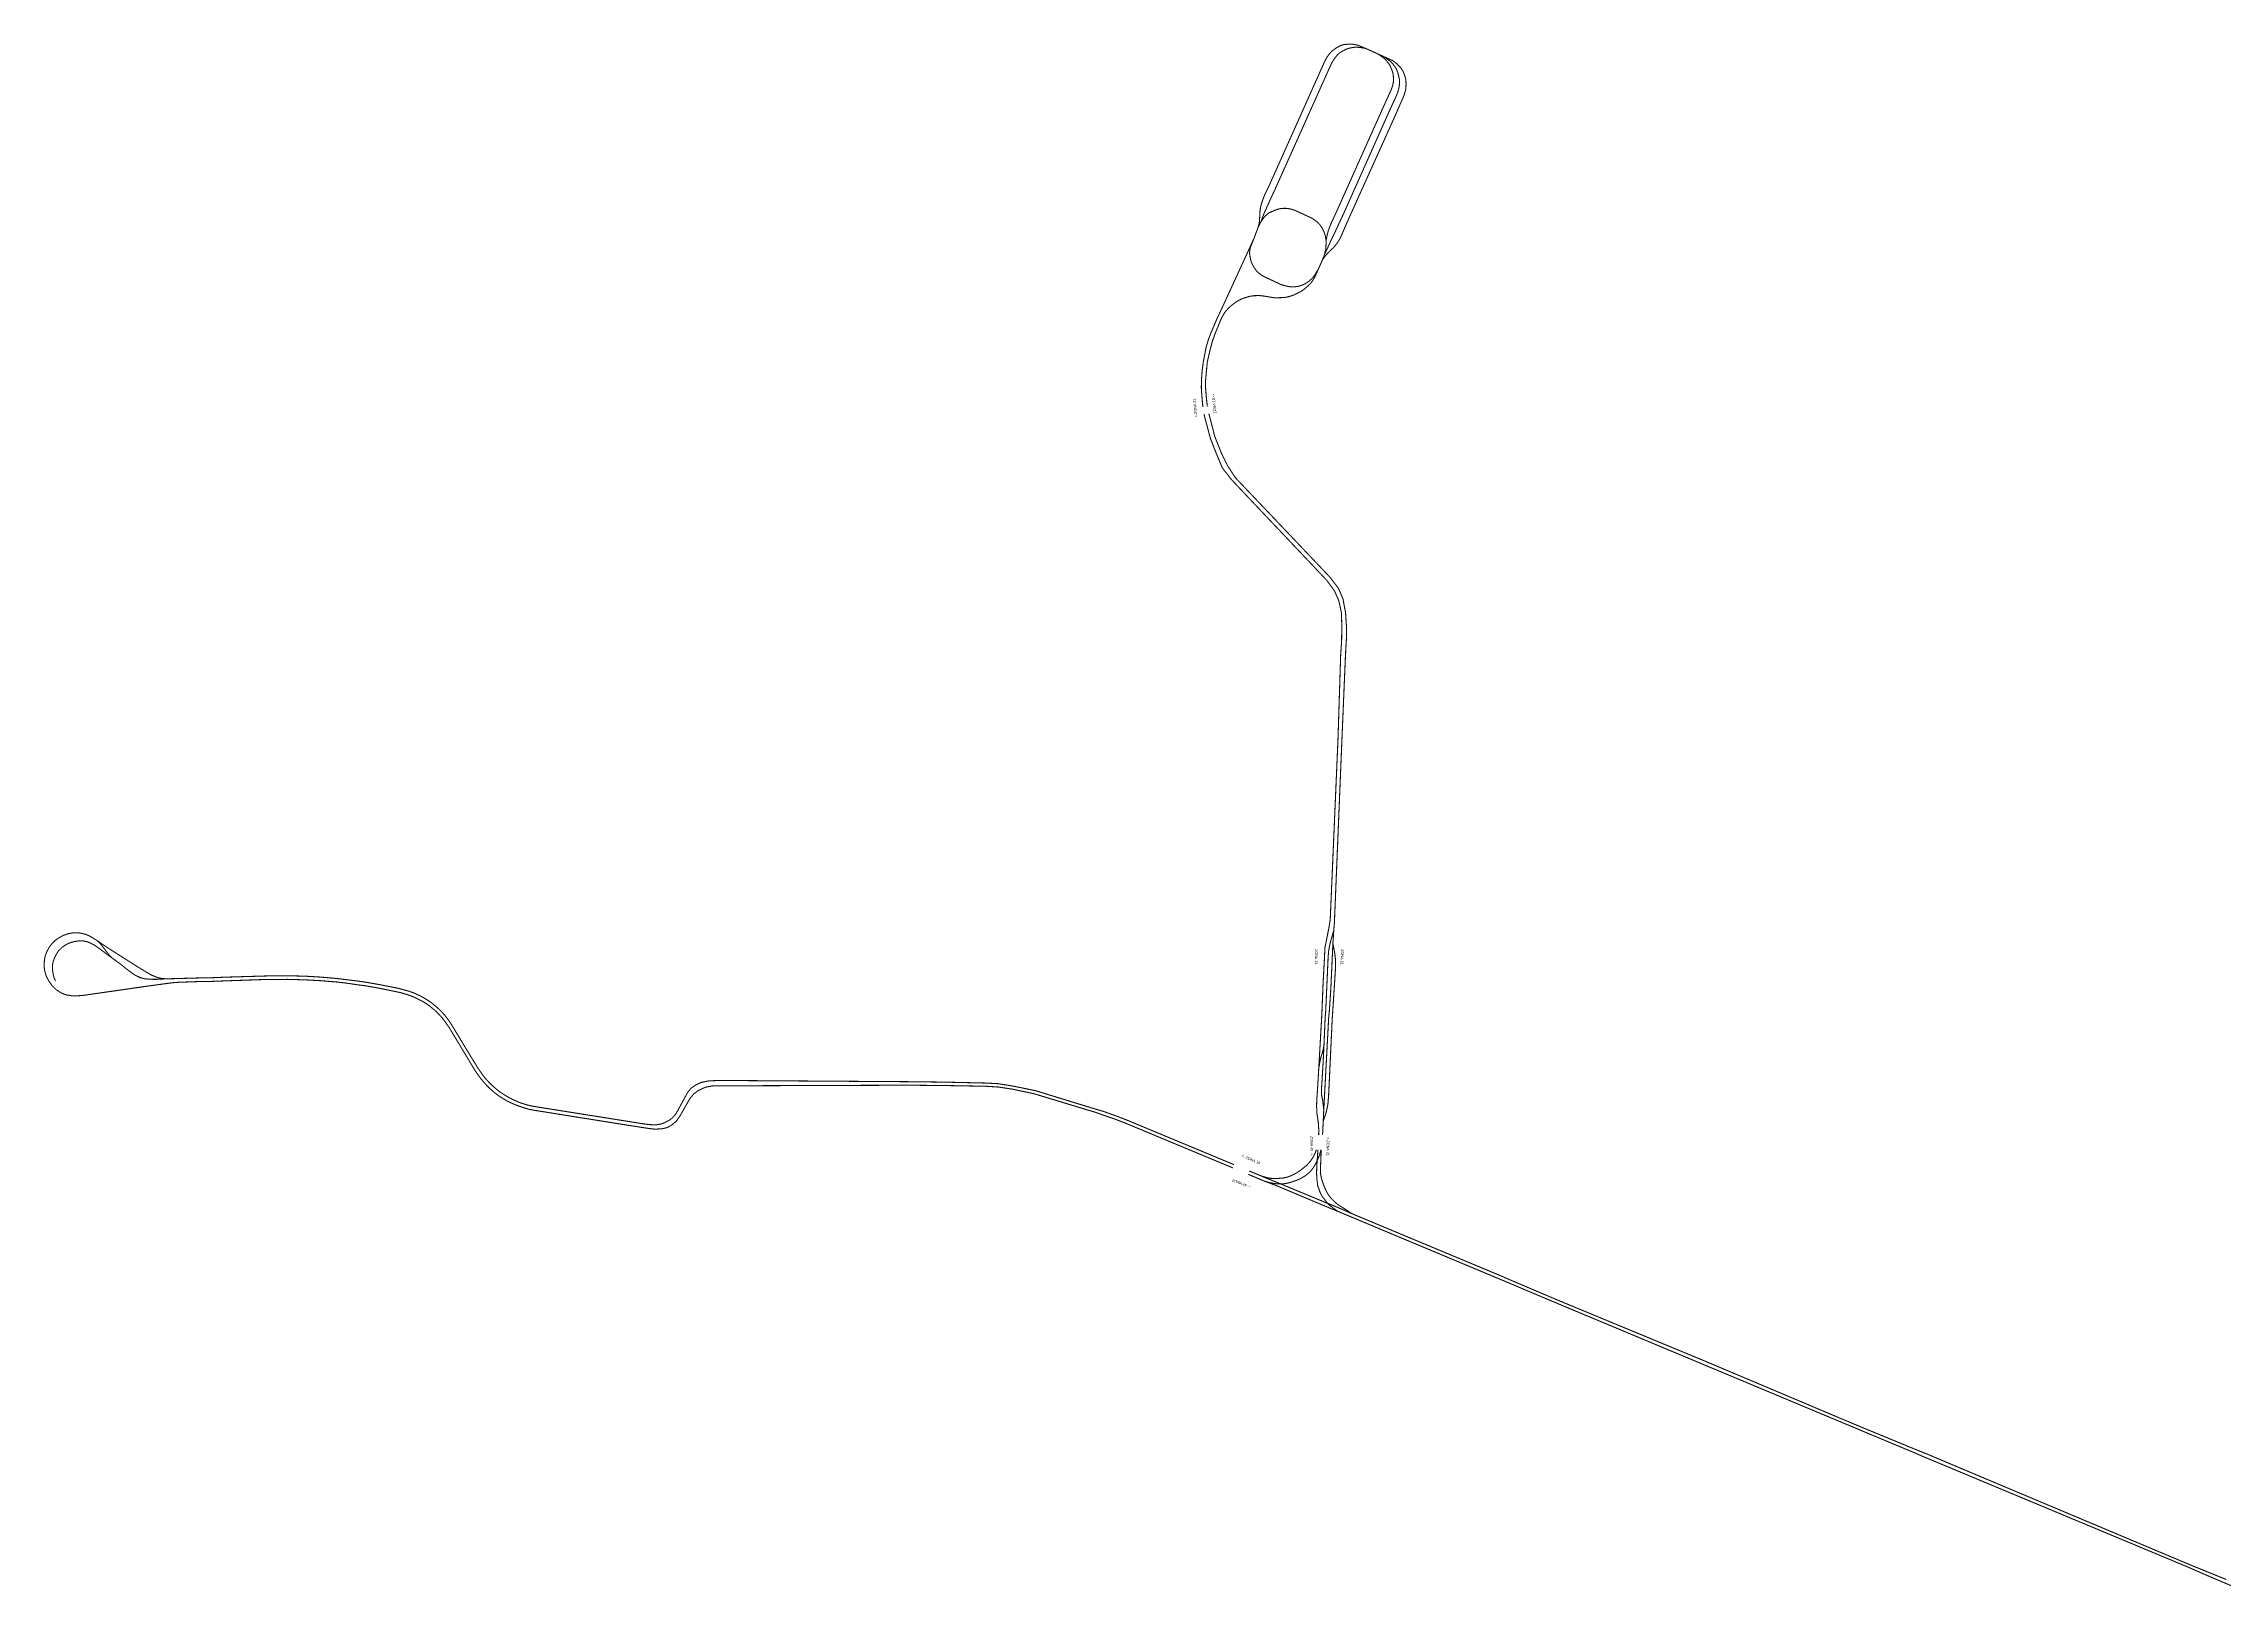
# Model space of a CAD drawing. Extents: x 1390859 to 1402934, y 4985335 to 4998118.
# Drawn here: x 1391682 to 1393736, y 4994866 to 4996339 of the extents above; entities that cross this region are included whole.
import ezdxf

# ---------------------------------------------------------------- set-up
doc = ezdxf.new("R2010")
doc.units = 0
doc.layers.add('Divisori', color=6, linetype='Continuous', lineweight=9)
for name, color, linetype in [('Zona10', 7, 'Continuous'), ('Zona18', 7, 'Continuous'), ('Zona21', 7, 'Continuous'), ('Zona49', 7, 'Continuous')]:
    doc.layers.add(name, color=color, linetype=linetype)
doc.styles.add('ARIAL', font='arial.ttf')

msp = doc.modelspace()

# ---------------------------------------------------------------- linework, layer by layer
at = {"layer": 'Zona10', "color": 3, "const_width": 1}
for points in [[(1392802.9, 4995282.6), (1392707, 4995322.5), (1392703, 4995324.2), (1392692.1, 4995328.4), (1392680.6, 4995332.5), (1392672.9, 4995334.8), (1392615.8, 4995352.3), (1392594.2, 4995356.7), (1392581.1, 4995358.8), (1392570.3, 4995359.4), (1392530.2, 4995360.3), (1392496.8, 4995360.7), (1392330.8, 4995361.8), (1392319.9, 4995361.9), (1392308.5, 4995361.5), (1392301.2, 4995360), (1392295.7, 4995357.4), (1392291.6, 4995354.4), (1392288.5, 4995350.6), (1392277.8, 4995331), (1392275.9, 4995328.6), (1392273.8, 4995326.3), (1392270.7, 4995324.1), (1392266, 4995321.7), (1392263, 4995320.8), (1392259.6, 4995320.2), (1392256.3, 4995320.1), (1392252.6, 4995320.3), (1392247.5, 4995320.9), (1392142.5, 4995337.6), (1392137.3, 4995338.8), (1392131, 4995340.8), (1392126, 4995342.9), (1392121.8, 4995344.9), (1392118, 4995347), (1392113, 4995350.2), (1392109.3, 4995352.9), (1392104.8, 4995356.8), (1392101.6, 4995359.9), (1392097.4, 4995364.5), (1392094.2, 4995368.9), (1392091.3, 4995373.1), (1392086.1, 4995381.4), (1392067.8, 4995411.7), (1392065, 4995416.3), (1392061.9, 4995420.6), (1392059.6, 4995423.6), (1392055.9, 4995427.5), (1392052.2, 4995431), (1392047.2, 4995435.1), (1392042.4, 4995438.3), (1392037.7, 4995441), (1392031.2, 4995444.1), (1392026.2, 4995445.9), (1392015.3, 4995448.8), (1391998.6, 4995452.1), (1391985.5, 4995454.4), (1391978.6, 4995455.4), (1391958.3, 4995457.9), (1391943.4, 4995459.2), (1391928.4, 4995460.1), (1391911.3, 4995460.5), (1391891.9, 4995460.3), (1391854.3, 4995459.2), (1391840.1, 4995458.6), (1391827.3, 4995458.4), (1391816.8, 4995458.1), (1391810.1, 4995457.9), (1391797.2, 4995457.6), (1391792.1, 4995458.1), (1391788.1, 4995459.3), (1391783.8, 4995461), (1391777.8, 4995464.5), (1391770.1, 4995469.2), (1391762.7, 4995473.9), (1391744.1, 4995485.7), (1391732.5, 4995493.5), (1391726.5, 4995497.3), (1391722.7, 4995499.1), (1391719.1, 4995500.2), (1391715, 4995500.9), (1391710.3, 4995501), (1391706.1, 4995500.3), (1391703.3, 4995499.5), (1391700.4, 4995498.4), (1391696.7, 4995496.4), (1391693, 4995493.8), (1391690, 4995490.9), (1391687, 4995487), (1391685.1, 4995483.3), (1391683.6, 4995479.4), (1391682.8, 4995475.3), (1391682.5, 4995471.3), (1391682.7, 4995467.3), (1391683.6, 4995462.9), (1391684.6, 4995459.9), (1391686.6, 4995456), (1391689.9, 4995451.3), (1391693.9, 4995447.3), (1391698.8, 4995444.2), (1391703.6, 4995442.4), (1391708.9, 4995441.6), (1391714.2, 4995441.6), (1391720, 4995442.1), (1391776.1, 4995450.2), (1391799.4, 4995453.4), (1391805.1, 4995454.1), (1391810.1, 4995454.4), (1391816.6, 4995454.6), (1391827.3, 4995455), (1391840.2, 4995455.2), (1391890.9, 4995457), (1391912.1, 4995457.1), (1391929, 4995456.6), (1391943.5, 4995455.8), (1391958, 4995454.6), (1391967.6, 4995453.5), (1391977.6, 4995452), (1391985.2, 4995451), (1391997.3, 4995448.9), (1392012.9, 4995445.7), (1392018.2, 4995444.6), (1392024.3, 4995442.8), (1392030.5, 4995440.5), (1392038.3, 4995436.7), (1392041.4, 4995434.8), (1392045.9, 4995431.7), (1392050.6, 4995427.8), (1392054.6, 4995423.9), (1392057.4, 4995420.7), (1392060.7, 4995416.3), (1392063.9, 4995411.7), (1392078.7, 4995387.2), (1392084.3, 4995377.8), (1392088.2, 4995371.4), (1392091.4, 4995366.7), (1392093.6, 4995363.7), (1392097.5, 4995359.1), (1392101.7, 4995354.8), (1392106.6, 4995350.4), (1392111.6, 4995346.7), (1392117.5, 4995343.1), (1392122, 4995340.8), (1392127.7, 4995338.4), (1392133.3, 4995336.4), (1392139, 4995334.7), (1392145.2, 4995333.6), (1392229.6, 4995320.1), (1392246.9, 4995317.4), (1392252.2, 4995316.6), (1392255.3, 4995316.2), (1392258.3, 4995316), (1392261.5, 4995316.2), (1392264.5, 4995316.4), (1392267.5, 4995317), (1392269.9, 4995317.8), (1392274.2, 4995320.4), (1392277.8, 4995323.5), (1392281.3, 4995328.5), (1392290.6, 4995344.8), (1392294.2, 4995349.2), (1392298.7, 4995352.5), (1392305.4, 4995355.6), (1392312, 4995356.7), (1392319.9, 4995356.8), (1392496.6, 4995357.4), (1392530.1, 4995357.1), (1392569.4, 4995356.4), (1392580.7, 4995355.7), (1392594.2, 4995353.7), (1392614.9, 4995349.3), (1392664.6, 4995334.2), (1392672.1, 4995332), (1392679.6, 4995329.3), (1392691.1, 4995325.4), (1392702.1, 4995321.1), (1392801.9, 4995279.5)], [(1391746.9, 4995476.9), (1391733.4, 4995486.9), (1391730, 4995489.2), (1391726.5, 4995491.1), (1391723.2, 4995492.5), (1391719.4, 4995493.3), (1391715.7, 4995493.4), (1391711.3, 4995492.8), (1391707.3, 4995491.7), (1391703.4, 4995490), (1391700, 4995487.7), (1391696.2, 4995484.1), (1391693.6, 4995480.1), (1391691.7, 4995476), (1391690.7, 4995472.7), (1391690.3, 4995469.1), (1391690.5, 4995465.4), (1391691, 4995462.1), (1391691.7, 4995459.2), (1391693.2, 4995455.7)], [(1391746.9, 4995476.9), (1391743.8, 4995480), (1391739.7, 4995485.2), (1391738.1, 4995487.4), (1391735.9, 4995490.2), (1391732.5, 4995493.5)], [(1391797.2, 4995457.6), (1391788.1, 4995457.1), (1391781.9, 4995457.2), (1391776.8, 4995457.7), (1391772.7, 4995458.9), (1391767.2, 4995461.6), (1391761.6, 4995465.7), (1391753.7, 4995472), (1391746.9, 4995476.9)]]:
    msp.add_lwpolyline(points, dxfattribs=at)
at = {"layer": 'Zona18', "color": 3, "const_width": 1}
for points in [[(1392927, 4996334), (1392919.3, 4996337.1), (1392915.3, 4996337.9), (1392911.2, 4996338), (1392906.8, 4996337.7), (1392903.4, 4996336.8), (1392899, 4996334.3), (1392895.3, 4996331.6), (1392892.4, 4996328.4), (1392890.3, 4996325.4), (1392888.2, 4996321.4), (1392835.6, 4996203.7), (1392832.1, 4996196.7), (1392830.4, 4996192.3), (1392829.1, 4996188.7), (1392828, 4996184.5), (1392827.5, 4996181.5), (1392827.3, 4996177.4), (1392827.1, 4996174.2), (1392826.9, 4996170.3), (1392825.8, 4996165.9)], [(1392927, 4996334), (1392921.5, 4996334.9), (1392917.7, 4996335.2), (1392913.1, 4996334.6), (1392909.1, 4996333.5), (1392905.4, 4996331.6), (1392902.4, 4996329.8), (1392899.8, 4996327.3), (1392897.5, 4996324.3), (1392895.7, 4996321.4), (1392894.3, 4996318.9), (1392841.5, 4996201), (1392838.2, 4996194), (1392836.5, 4996190.2), (1392835, 4996186.8), (1392833.3, 4996183.1), (1392831.8, 4996179.9), (1392828.2, 4996170.5), (1392825.8, 4996165.9)], [(1392948.3, 4996272.9), (1392956.1, 4996289.9), (1392957.3, 4996293.2), (1392958.3, 4996296.9), (1392958.9, 4996301.4), (1392958.7, 4996305.2), (1392957.9, 4996308.6), (1392957.1, 4996311.6), (1392955.8, 4996314.7), (1392954.1, 4996317.4), (1392952, 4996320.1), (1392949.6, 4996322.3), (1392944, 4996326.3), (1392939.1, 4996328.5), (1392933.4, 4996331.1), (1392927, 4996334)], [(1392886.3, 4996134.9), (1392889.1, 4996138.8), (1392893, 4996143), (1392897, 4996146.6), (1392900.4, 4996151), (1392903, 4996155.3), (1392911.7, 4996175.2), (1392954.6, 4996270.3), (1392963.5, 4996290.7), (1392964.8, 4996296), (1392965, 4996300.3), (1392964.8, 4996304.6), (1392963.6, 4996308.8), (1392962.2, 4996312.4), (1392959.8, 4996316), (1392956.3, 4996319.5), (1392952.6, 4996322.4), (1392944, 4996326.3)], [(1392889.7, 4996152.8), (1392890.6, 4996157.8), (1392891.7, 4996162.1), (1392893, 4996165.7), (1392894.3, 4996168.9), (1392900, 4996181.3), (1392942.2, 4996275.7), (1392949.8, 4996292.5), (1392951.1, 4996295.3), (1392952.3, 4996298.8), (1392953, 4996302), (1392953.2, 4996305.3), (1392952.9, 4996308.8), (1392952.4, 4996311.7), (1392951.3, 4996314.4), (1392950, 4996317.7), (1392948.6, 4996319.8), (1392946.6, 4996322.5), (1392944.1, 4996324.8), (1392939.1, 4996328.5)], [(1392888.2, 4996139.9), (1392895.5, 4996155.6), (1392900.2, 4996165.5), (1392906.1, 4996178.2), (1392948.3, 4996272.9)], [(1392889.7, 4996152.8), (1392889, 4996157.4), (1392887.8, 4996161), (1392885.9, 4996164.9), (1392883.8, 4996168), (1392881.4, 4996170.5), (1392878.8, 4996172.5), (1392875.7, 4996174.4), (1392859.6, 4996181.8), (1392856.5, 4996182.7), (1392855.2, 4996182.9), (1392853.3, 4996183.3), (1392850.1, 4996183.4), (1392845.9, 4996183), (1392842.5, 4996182), (1392841.5, 4996181.6), (1392839, 4996180.5), (1392835.5, 4996178.8), (1392832.5, 4996176.3), (1392830.6, 4996174), (1392828.2, 4996170.5)], [(1392825.8, 4996165.9), (1392821.9, 4996155.3), (1392821.7, 4996154.8), (1392791.1, 4996088.2), (1392787.1, 4996079.8), (1392781.4, 4996066.4), (1392778.7, 4996059.3), (1392776.7, 4996052.4), (1392774.1, 4996038.9), (1392773, 4996030.7), (1392772.3, 4996021.1), (1392772.2, 4996014.1), (1392772.7, 4996006.8), (1392773.4, 4995998.9), (1392773.8, 4995996.3)], [(1392821.7, 4996154.8), (1392818.2, 4996146.1), (1392817.6, 4996141.8), (1392818.1, 4996137.5), (1392819.3, 4996132.5), (1392821.6, 4996128), (1392823.7, 4996125.1), (1392825.5, 4996123), (1392828.5, 4996120.7), (1392831.3, 4996119), (1392847.5, 4996111.5), (1392850.9, 4996110.5), (1392854, 4996109.7), (1392857.4, 4996109.4), (1392860.5, 4996109.5), (1392863.7, 4996109.9), (1392867.2, 4996111.1), (1392870.4, 4996112.5), (1392873.6, 4996114.8), (1392876.6, 4996117.4), (1392879.3, 4996121), (1392882.4, 4996126.1)], [(1392888.2, 4996139.9), (1392889.4, 4996145.2), (1392889.7, 4996149.9), (1392889.7, 4996152.8)], [(1392882.4, 4996126.1), (1392886.3, 4996134.9)], [(1392886.3, 4996134.9), (1392888.2, 4996139.9)], [(1392777.9, 4995996.7), (1392777.6, 4995999), (1392776.8, 4996006.8), (1392776.2, 4996014.5), (1392776.2, 4996021.3), (1392777, 4996030.1), (1392777.8, 4996038.5), (1392780.7, 4996051.2), (1392782.7, 4996058.3), (1392785, 4996064.9), (1392790.3, 4996077.9), (1392791.8, 4996081.1), (1392794.3, 4996085.3), (1392797.4, 4996089), (1392800.5, 4996091.8), (1392804.6, 4996095), (1392809.3, 4996097.7), (1392813.8, 4996099.3), (1392817.9, 4996100.5), (1392822.1, 4996101.1), (1392827.1, 4996101.2), (1392831.3, 4996100.7), (1392836.1, 4996099.9), (1392841, 4996099.1), (1392845.9, 4996099.2), (1392850.7, 4996099.4), (1392854.6, 4996100.2), (1392858.7, 4996101.5), (1392862.6, 4996103.3), (1392867.4, 4996105.9), (1392872.5, 4996110.1), (1392876, 4996113.8), (1392878.8, 4996118.1), (1392882.4, 4996126.1)]]:
    msp.add_lwpolyline(points, dxfattribs=at)
at = {"layer": 'Zona21', "color": 3, "const_width": 1}
for points in [[(1392774.7, 4995989.4), (1392780.7, 4995966.8), (1392786.3, 4995952.5), (1392792, 4995938.8), (1392801.1, 4995927.3), (1392890.4, 4995832.9), (1392897.6, 4995823), (1392901.7, 4995813.7), (1392904.1, 4995802.6), (1392904.5, 4995790.2), (1392904.3, 4995775.6), (1392903.4, 4995762.2), (1392900.9, 4995683.4), (1392893.6, 4995513.9), (1392892.4, 4995505.9), (1392890.6, 4995497), (1392889.6, 4995491.7), (1392888.6, 4995487.1), (1392888.2, 4995478.3), (1392886.7, 4995450), (1392885.8, 4995426.8), (1392885.5, 4995421), (1392882.8, 4995373.6), (1392881.7, 4995354.9), (1392880.9, 4995343.3), (1392880.8, 4995339.9), (1392880.7, 4995337.3), (1392881, 4995334.2), (1392881, 4995331.3), (1392882.1, 4995324.1), (1392882.4, 4995321.9), (1392882.5, 4995319.5), (1392882.8, 4995315.6), (1392882.7, 4995311.1), (1392882.7, 4995310.5)], [(1392886.4, 4995310.5), (1392886.4, 4995311.3), (1392887, 4995323.6), (1392887.5, 4995334.2), (1392892.1, 4995420.7), (1392892.7, 4995426.4), (1392894.2, 4995449.3), (1392896.1, 4995490.9), (1392896.9, 4995503.1), (1392897.5, 4995510.2), (1392904.6, 4995683.2), (1392907.9, 4995761.5), (1392908.8, 4995777.6), (1392908.9, 4995789.1), (1392908, 4995802.5), (1392905.6, 4995815.4), (1392901.5, 4995825.2), (1392892.9, 4995836.4), (1392804.2, 4995929.7), (1392796.5, 4995941.7), (1392791.2, 4995952.6), (1392784.9, 4995968.4), (1392779.3, 4995990.1)], [(1392887.5, 4995334.2), (1392886.4, 4995343.5), (1392885.5, 4995347.9), (1392885.3, 4995352.7), (1392886.8, 4995376.9), (1392887.7, 4995395.5), (1392888.8, 4995420.8), (1392889.3, 4995426.6), (1392891.6, 4995477.9), (1392892.1, 4995483.9), (1392892.8, 4995487.8), (1392893.5, 4995491.3), (1392894.5, 4995494.7), (1392896.9, 4995503.1)], [(1392887, 4995323.6), (1392889.9, 4995332.3), (1392891.4, 4995339.3), (1392892.1, 4995348.4), (1392895.5, 4995420.5), (1392895.9, 4995426.2), (1392898.5, 4995466.9), (1392898.6, 4995471.2), (1392898.6, 4995474.5), (1392898.2, 4995478.8), (1392897.7, 4995482.3), (1392896.1, 4995490.9)], [(1392882.8, 4995373.6), (1392884.5, 4995382.7), (1392886.9, 4995390.4), (1392887.7, 4995395.5)]]:
    msp.add_lwpolyline(points, dxfattribs=at)
at = {"layer": 'Zona49', "color": 3, "const_width": 1}
for points in [[(1392880.5, 4995296.6), (1392880.3, 4995295.8), (1392878.9, 4995292.5), (1392877.4, 4995289.5), (1392874.9, 4995285.8), (1392871.4, 4995281.9), (1392867.8, 4995279), (1392864.7, 4995276.6), (1392861.1, 4995274.3), (1392857.7, 4995272.6), (1392853.6, 4995270.9), (1392849.6, 4995270), (1392844.8, 4995269.6), (1392840.8, 4995269.5), (1392836, 4995269.8), (1392831.3, 4995271.1), (1392828.3, 4995272)], [(1392831.2, 4995267.2), (1392836.6, 4995265.6), (1392843.4, 4995264.4), (1392846.9, 4995264.4), (1392848.5, 4995264.3), (1392854.2, 4995265.3), (1392860.2, 4995267.2), (1392865.3, 4995269.2), (1392870.1, 4995272.1), (1392874.6, 4995275.8), (1392877.9, 4995280), (1392880.2, 4995284.1), (1392881.3, 4995286.4), (1392882.6, 4995289.5), (1392883.8, 4995292.7), (1392884.9, 4995296.6)], [(1392882, 4995296.6), (1392881.3, 4995286.4), (1392881.1, 4995283.7), (1392880.7, 4995275.2), (1392881, 4995269.3), (1392881.8, 4995262.8), (1392883.9, 4995256.9), (1392885.8, 4995253), (1392888.1, 4995250), (1392889.5, 4995248.1), (1392891.1, 4995246.1), (1392891.8, 4995245.3), (1392897.3, 4995241), (1392900.9, 4995238.5)], [(1392914.2, 4995236.3), (1392905.2, 4995242.2), (1392900.9, 4995244.8), (1392897.6, 4995247.7), (1392894.3, 4995251), (1392891.5, 4995254.7), (1392889.6, 4995258.2), (1392888.1, 4995261.6), (1392886.7, 4995265.4), (1392885.4, 4995269.1), (1392884.6, 4995273.2), (1392884.3, 4995277.3), (1392884.5, 4995281.8), (1392885.1, 4995296.6)], [(1392816.5, 4995273.4), (1392831.2, 4995267.2), (1392843.2, 4995262.7), (1392889.7, 4995243.1), (1392900.9, 4995238.5), (1392903.3, 4995237.5), (1393038, 4995181.1), (1393049.7, 4995176.2), (1393064.8, 4995169.9), (1393085.5, 4995161.1), (1393100.2, 4995154.9), (1393381.5, 4995037.2), (1393387.5, 4995034.7), (1393398.9, 4995029.9), (1393444.6, 4995010.8), (1393451.7, 4995007.7), (1393692.9, 4994907), (1393701.7, 4994903.3), (1393716.5, 4994896.8), (1393731.1, 4994890.6), (1393732.5, 4994890), (1393789.1, 4994866)], [(1393737.3, 4994891.8), (1393729.2, 4994895.1), (1393714.9, 4994900.9), (1393701.2, 4994906.5), (1393463, 4995006.8), (1393454.9, 4995010.3), (1393447.9, 4995013), (1393401.8, 4995032), (1393389.9, 4995036.9), (1393247.2, 4995097.2), (1393110.8, 4995153.7), (1393103, 4995157), (1393088.2, 4995163.3), (1393067.4, 4995172.1), (1393052.4, 4995178.6), (1392914.2, 4995236.3), (1392904.5, 4995240.6), (1392892.1, 4995245.8), (1392891.1, 4995246.1), (1392846.9, 4995264.4), (1392843.7, 4995265.7), (1392828.3, 4995272), (1392817.3, 4995276.6)]]:
    msp.add_lwpolyline(points, dxfattribs=at)

# ---------------------------------------------------------------- texts
at = {"layer": 'Divisori', "style": 'ARIAL'}
for s, rotation, p in [('ZONA 18 ->', 95.4815, (1392786.4, 4995990.2)), ('<-ZONA 21', 95.4815, (1392768.5, 4995986.6)), ('ZONA 21', 269.075, (1392879.4, 4995485.7)), ('ZONA 21', 269.075, (1392903.7, 4995485.4)), ('ZONA 49 ->', 269.075, (1392875, 4995309.7)), ('<-ZONA 21', 269.075, (1392890.4, 4995308.6)), ('<- ZONA 10', 338.0503, (1392809.8, 4995289.8)), ('ZONA 49 ->', 338.0503, (1392800.8, 4995267.1))]:
    msp.add_text(s, height=2.5, rotation=rotation, dxfattribs=at).set_placement(p)

doc.saveas('drawing.dxf')
